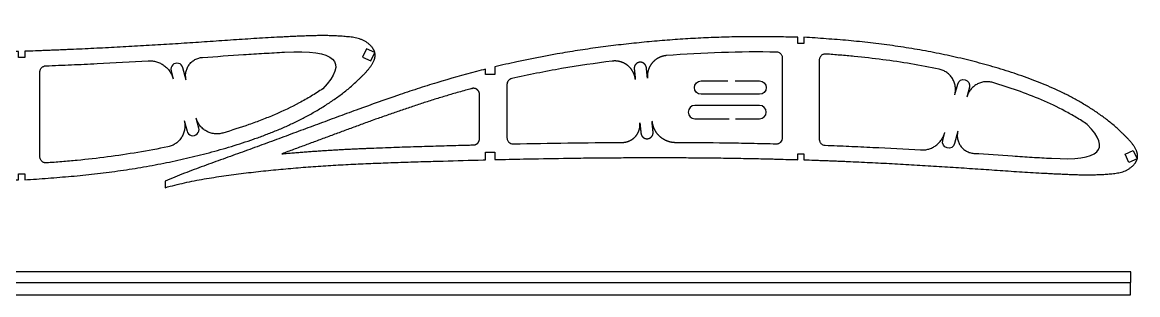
# Model space of a CAD drawing. Header units: millimetres. Extents: x 1866 to 2856, y 1409 to 1498.
# Drawn here: x 2490.7 to 2856.1, y 1408.7 to 1498 of the extents above; entities that cross this region are included whole.
import ezdxf

# ---------------------------------------------------------------- set-up
doc = ezdxf.new("R2010")
doc.units = ezdxf.units.MM
doc.layers.add('1.5mm轻木', color=30, linetype='Continuous')

msp = doc.modelspace()

# ---------------------------------------------------------------- linework, layer by layer
at = {"layer": '1.5mm轻木', "linetype": 'Continuous', "lineweight": 25}
for p, q in [((2576.58, 1488.18), (2576.58, 1488.18)), ((2540.1, 1479.43), (2540.1, 1479.43)), ((2547.62, 1466.6), (2547.62, 1466.6)), ((2827.87, 1453.41), (2827.87, 1453.41))]:
    msp.add_line(p, q, dxfattribs=at)
at = {"layer": '1.5mm轻木'}
for p, q in [((2853.83, 1416.2), (2328.73, 1416.2)), ((2853.83, 1412.7), (2853.83, 1416.2)), ((2328.73, 1412.7), (2853.83, 1412.7)), ((2853.73, 1408.7), (2853.73, 1412.7)), ((2328.73, 1408.7), (2853.73, 1408.7))]:
    msp.add_line(p, q, dxfattribs=at)
at = {"layer": '1.5mm轻木', "linetype": 'Continuous', "lineweight": 25}
for points in [[(2602.14, 1486.6), (2604.86, 1485.33), (2606.12, 1488.05), (2603.4, 1489.32)], [(2851.96, 1454.72), (2854.68, 1455.99), (2855.95, 1453.27), (2853.23, 1452)]]:
    msp.add_lwpolyline(points, close=True, dxfattribs=at)
at = {"layer": '1.5mm轻木'}
for points in [[(2544.35, 1478.99), (2543.26, 1483.1, 1), (2539.4, 1482.08), (2540.09, 1479.45)], [(2724.18, 1478.77), (2732.22, 1478.77, -1), (2732.22, 1474.37), (2713.07, 1474.37, -1), (2713.07, 1478.77), (2721.85, 1478.77)], [(2796.21, 1474.27), (2797.13, 1477.75, -1), (2801, 1476.73), (2800.14, 1473.47)], [(2724.32, 1466.35), (2732.22, 1466.35, 1), (2732.22, 1470.75), (2711.03, 1470.75, 1), (2711.03, 1466.35), (2722.28, 1466.35)], [(2543.7, 1465.79), (2544.62, 1462.31, 1), (2548.49, 1463.33), (2547.63, 1466.6)], [(2797.19, 1462.3), (2796.11, 1458.21, -1), (2792.24, 1459.23), (2792.94, 1461.87)]]:
    msp.add_lwpolyline(points, format="xyb", dxfattribs=at)
at = {"layer": '1.5mm轻木', "linetype": 'Continuous', "lineweight": 25}
for points, knots in [([(2386.8, 1455.99), (2386.8, 1456.82), (2386.8, 1457.66), (2386.8, 1458.49), (2385.8, 1458.49), (2384.8, 1458.49), (2383.8, 1458.49), (2383.8, 1457.89), (2383.8, 1457.3), (2383.8, 1456.71), (2382.07, 1457.13), (2375.74, 1458.72), (2367.17, 1461.14), (2358.12, 1463.98), (2349.12, 1466.97), (2340.18, 1470.15), (2331.28, 1473.41), (2324.61, 1475.88), (2317.93, 1478.34), (2311.26, 1480.8), (2304.58, 1483.25), (2299.01, 1485.28), (2294.55, 1486.89), (2291.2, 1488.09), (2287.86, 1489.29), (2284.51, 1490.5), (2281.18, 1491.74), (2277.85, 1493.01), (2274.55, 1494.32), (2272.35, 1495.21), (2271.26, 1495.68), (2271.26, 1496.4), (2271.26, 1497.12), (2271.26, 1497.84), (2272.35, 1497.5), (2274.57, 1496.94), (2277.91, 1496.14), (2281.27, 1495.45), (2284.64, 1494.83), (2288.03, 1494.27), (2291.43, 1493.77), (2294.84, 1493.31), (2298.25, 1492.88), (2301.67, 1492.48), (2306.23, 1491.98), (2311.94, 1491.42), (2318.81, 1490.85), (2325.69, 1490.36), (2332.57, 1489.96), (2339.47, 1489.63), (2346.36, 1489.36), (2353.27, 1489.13), (2360.17, 1488.93), (2369.38, 1488.68), (2377.26, 1488.47), (2382.83, 1488.33), (2383.8, 1488.31), (2383.8, 1487.48), (2383.8, 1486.64), (2383.8, 1485.81), (2384.8, 1485.81), (2385.8, 1485.81), (2386.8, 1485.81), (2386.8, 1486.62), (2386.8, 1487.43), (2386.8, 1488.24), (2389.44, 1488.18), (2396.68, 1488.03), (2406.22, 1487.86), (2415.43, 1487.75), (2422.33, 1487.69), (2429.24, 1487.65), (2436.13, 1487.63), (2443.03, 1487.64), (2449.92, 1487.67), (2456.81, 1487.73), (2463.69, 1487.82), (2469.42, 1487.91), (2474, 1488.01), (2477.43, 1488.09), (2480.29, 1488.15), (2482.58, 1488.22), (2484.86, 1488.29), (2487.15, 1488.37), (2488.86, 1488.42), (2489.43, 1488.44), (2489.43, 1487.79), (2489.43, 1487.14), (2489.43, 1486.49), (2490.1, 1486.49), (2490.76, 1486.49), (2491.43, 1486.49), (2491.43, 1487.16), (2491.43, 1487.82), (2491.43, 1488.49), (2492.61, 1488.52), (2494.43, 1488.58), (2496.89, 1488.67), (2498.81, 1488.74), (2500.72, 1488.81), (2502.64, 1488.89), (2504.55, 1488.97), (2507.1, 1489.08), (2510.28, 1489.22), (2514.11, 1489.4), (2517.93, 1489.59), (2523.02, 1489.86), (2528.1, 1490.14), (2533.19, 1490.44), (2537, 1490.67), (2540.81, 1490.91), (2544.62, 1491.15), (2548.42, 1491.41), (2552.23, 1491.66), (2556.03, 1491.92), (2559.84, 1492.18), (2563.64, 1492.44), (2567.45, 1492.68), (2571.25, 1492.91), (2574.42, 1493.08), (2576.96, 1493.2), (2578.86, 1493.3), (2580.76, 1493.38), (2582.66, 1493.46), (2584.57, 1493.53), (2586.47, 1493.59), (2588.37, 1493.61), (2590.28, 1493.61), (2592.18, 1493.57), (2594.08, 1493.49), (2595.98, 1493.36), (2597.88, 1493.18), (2599.77, 1492.94), (2601.31, 1492.53), (2602.47, 1492.02), (2603.16, 1491.63), (2603.69, 1491.27), (2604.19, 1490.88), (2604.66, 1490.46), (2605.04, 1490.05), (2605.25, 1489.81), (2605.39, 1489.62), (2605.53, 1489.43), (2605.65, 1489.22), (2605.76, 1489.01), (2605.88, 1488.8), (2605.99, 1488.59), (2606.07, 1488.37), (2606.14, 1488.14), (2606.19, 1487.91), (2606.22, 1487.67), (2606.25, 1487.36), (2606.26, 1486.96), (2606.21, 1486.57), (2606.14, 1486.26), (2606.08, 1486.03), (2606.01, 1485.8), (2605.91, 1485.5), (2605.75, 1485.13), (2605.54, 1484.71), (2605.23, 1484.16), (2604.79, 1483.5), (2604.21, 1482.74), (2603.59, 1482.02), (2602.95, 1481.31), (2602.28, 1480.63), (2601.61, 1479.96), (2600.71, 1479.07), (2599.55, 1477.98), (2598.12, 1476.72), (2596.65, 1475.51), (2595.15, 1474.35), (2593.1, 1472.85), (2590.47, 1471.07), (2587.23, 1469.07), (2583.91, 1467.2), (2580.52, 1465.46), (2577.07, 1463.85), (2573.56, 1462.36), (2570.01, 1460.97), (2566.43, 1459.67), (2562.82, 1458.45), (2559.18, 1457.31), (2555.52, 1456.24), (2551.85, 1455.23), (2548.15, 1454.28), (2544.44, 1453.39), (2540.72, 1452.56), (2535.73, 1451.53), (2529.47, 1450.38), (2523.18, 1449.41), (2518.12, 1448.74), (2514.33, 1448.28), (2510.52, 1447.87), (2506.71, 1447.51), (2502.9, 1447.2), (2499.08, 1446.91), (2495.25, 1446.62), (2492.71, 1446.43), (2491.43, 1446.35), (2491.43, 1447.01), (2491.43, 1447.68), (2491.43, 1448.34), (2490.76, 1448.34), (2490.1, 1448.34), (2489.43, 1448.34), (2489.43, 1447.67), (2489.43, 1447.01), (2489.43, 1446.34), (2488.91, 1446.33), (2487.21, 1446.31), (2484.32, 1446.25), (2480.76, 1446.18), (2477.21, 1446.14), (2473.65, 1446.14), (2468.91, 1446.17), (2464.17, 1446.28), (2459.43, 1446.44), (2454.69, 1446.65), (2448.77, 1446.99), (2441.68, 1447.51), (2434.59, 1448.16), (2427.52, 1448.92), (2420.46, 1449.81), (2413.42, 1450.82), (2404.06, 1452.35), (2395.18, 1454.08), (2388.68, 1455.55), (2386.8, 1455.99)], [0, 0, 0, 0, 1, 1, 1, 2, 2, 2, 3, 3, 3, 3.023534, 3.086034, 3.117284, 3.148534, 3.211034, 3.242284, 3.273534, 3.304784, 3.336034, 3.367284, 3.398534, 3.414159, 3.429784, 3.445409, 3.461034, 3.476659, 3.492284, 3.507909, 3.523534, 3.523534, 3.523534, 4.523534, 4.523534, 4.523534, 4.530909, 4.538283, 4.545657, 4.553031, 4.560406, 4.56778, 4.575154, 4.582528, 4.589903, 4.597277, 4.612025, 4.626774, 4.641523, 4.656271, 4.67102, 4.685768, 4.700517, 4.715265, 4.730014, 4.759511, 4.765715, 4.765715, 4.765715, 5.765715, 5.765715, 5.765715, 6.765715, 6.765715, 6.765715, 7.765715, 7.765715, 7.765715, 7.782603, 7.8121, 7.826849, 7.841597, 7.856346, 7.871094, 7.885843, 7.900591, 7.91534, 7.930088, 7.944837, 7.952211, 7.959585, 7.96696, 7.970647, 7.974334, 7.981708, 7.98539, 7.98539, 7.98539, 8.98539, 8.98539, 8.98539, 9.98539, 9.98539, 9.98539, 10.98539, 10.98539, 10.98539, 10.993029, 10.997154, 11.00128, 11.005405, 11.00953, 11.013656, 11.017781, 11.026032, 11.034283, 11.042533, 11.050784, 11.067286, 11.075536, 11.083787, 11.092038, 11.100289, 11.108539, 11.11679, 11.125041, 11.133292, 11.141542, 11.149793, 11.158044, 11.166295, 11.17042, 11.174545, 11.178671, 11.182796, 11.186921, 11.191047, 11.195172, 11.199297, 11.203423, 11.207548, 11.211674, 11.215799, 11.219924, 11.22405, 11.226112, 11.228175, 11.229206, 11.230238, 11.2323, 11.233332, 11.233847, 11.234363, 11.234879, 11.235394, 11.23591, 11.236426, 11.236942, 11.237457, 11.237973, 11.238489, 11.239004, 11.23952, 11.240551, 11.241583, 11.242098, 11.242614, 11.24313, 11.243645, 11.244677, 11.245708, 11.246739, 11.248802, 11.250865, 11.252927, 11.25499, 11.257053, 11.259115, 11.261178, 11.265303, 11.269429, 11.273554, 11.27768, 11.281805, 11.290056, 11.298306, 11.306557, 11.314808, 11.323059, 11.331309, 11.33956, 11.347811, 11.356062, 11.364312, 11.372563, 11.380814, 11.389065, 11.397315, 11.405566, 11.413817, 11.430318, 11.44682, 11.455071, 11.463321, 11.471572, 11.479823, 11.488074, 11.496324, 11.504575, 11.512826, 11.512826, 11.512826, 12.512826, 12.512826, 12.512826, 13.512826, 13.512826, 13.512826, 14.512826, 14.512826, 14.512826, 14.519664, 14.535289, 14.550914, 14.566539, 14.582164, 14.597789, 14.629039, 14.644664, 14.660289, 14.691539, 14.722789, 14.754039, 14.785289, 14.816539, 14.847789, 14.879039, 14.941539, 14.966954, 14.966954, 14.966954, 14.966954]), ([(2744.77, 1493.08), (2744.77, 1492.42), (2744.77, 1491.75), (2744.77, 1491.08), (2745.44, 1491.08), (2746.1, 1491.08), (2746.77, 1491.08), (2746.77, 1491.75), (2746.77, 1492.41), (2746.77, 1493.07), (2747.98, 1493), (2750.41, 1492.84), (2754.04, 1492.57), (2757.68, 1492.3), (2761.31, 1492), (2764.94, 1491.65), (2768.56, 1491.26), (2772.17, 1490.83), (2776.98, 1490.18), (2782.98, 1489.26), (2788.94, 1488.16), (2793.69, 1487.18), (2797.23, 1486.39), (2800.77, 1485.54), (2804.28, 1484.64), (2807.79, 1483.68), (2811.27, 1482.66), (2814.74, 1481.57), (2818.18, 1480.4), (2821.59, 1479.16), (2824.97, 1477.84), (2828.31, 1476.42), (2831.59, 1474.89), (2834.82, 1473.23), (2837.98, 1471.45), (2841.07, 1469.54), (2843.57, 1467.84), (2845.52, 1466.41), (2846.96, 1465.3), (2848.36, 1464.15), (2849.72, 1462.95), (2850.82, 1461.91), (2851.68, 1461.06), (2852.32, 1460.42), (2852.95, 1459.77), (2853.56, 1459.1), (2854.15, 1458.41), (2854.7, 1457.69), (2855.11, 1457.05), (2855.41, 1456.53), (2855.61, 1456.12), (2855.75, 1455.77), (2855.85, 1455.49), (2855.92, 1455.27), (2855.97, 1455.05), (2856.03, 1454.75), (2856.07, 1454.38), (2856.07, 1454), (2856.04, 1453.7), (2856.01, 1453.47), (2855.97, 1453.25), (2855.91, 1453.03), (2855.83, 1452.82), (2855.73, 1452.62), (2855.63, 1452.42), (2855.52, 1452.22), (2855.41, 1452.02), (2855.28, 1451.83), (2855.15, 1451.65), (2854.95, 1451.42), (2854.6, 1451.03), (2854.15, 1450.62), (2853.67, 1450.25), (2853.17, 1449.91), (2852.52, 1449.53), (2851.41, 1449.03), (2849.95, 1448.64), (2848.15, 1448.4), (2846.34, 1448.24), (2844.53, 1448.11), (2842.72, 1448.04), (2840.91, 1448), (2839.09, 1447.99), (2837.28, 1448.02), (2835.47, 1448.07), (2833.65, 1448.14), (2831.84, 1448.22), (2830.03, 1448.3), (2828.22, 1448.39), (2825.8, 1448.51), (2822.78, 1448.67), (2819.16, 1448.89), (2815.53, 1449.12), (2811.91, 1449.37), (2808.29, 1449.62), (2804.67, 1449.87), (2801.04, 1450.11), (2797.42, 1450.36), (2793.79, 1450.59), (2790.16, 1450.82), (2786.53, 1451.04), (2781.69, 1451.33), (2776.85, 1451.6), (2772, 1451.85), (2768.37, 1452.03), (2764.73, 1452.21), (2761.7, 1452.35), (2759.27, 1452.45), (2757.45, 1452.53), (2755.63, 1452.6), (2753.81, 1452.67), (2751.98, 1452.74), (2749.64, 1452.82), (2747.9, 1452.87), (2746.77, 1452.9), (2746.77, 1453.56), (2746.77, 1454.23), (2746.77, 1454.9), (2746.1, 1454.9), (2745.44, 1454.9), (2744.77, 1454.9), (2744.77, 1454.25), (2744.77, 1453.6), (2744.77, 1452.95), (2744.26, 1452.96), (2742.67, 1453), (2740.54, 1453.07), (2738.36, 1453.14), (2736.19, 1453.2), (2733.46, 1453.26), (2730.2, 1453.33), (2725.84, 1453.41), (2720.39, 1453.5), (2713.85, 1453.58), (2707.3, 1453.62), (2700.75, 1453.65), (2694.2, 1453.64), (2687.64, 1453.62), (2681.08, 1453.57), (2674.52, 1453.51), (2665.77, 1453.39), (2656.08, 1453.21), (2648.58, 1453.04), (2645.46, 1452.97), (2645.46, 1453.77), (2645.46, 1454.58), (2645.46, 1455.39), (2644.46, 1455.39), (2643.46, 1455.39), (2642.46, 1455.39), (2642.46, 1454.56), (2642.46, 1453.72), (2642.46, 1452.89), (2642.2, 1452.89), (2637.58, 1452.77), (2630.76, 1452.58), (2622.01, 1452.33), (2615.45, 1452.13), (2608.89, 1451.9), (2602.34, 1451.64), (2595.79, 1451.32), (2589.24, 1450.93), (2582.7, 1450.46), (2576.17, 1449.91), (2570.75, 1449.37), (2566.41, 1448.89), (2563.16, 1448.51), (2559.92, 1448.09), (2556.68, 1447.65), (2553.44, 1447.17), (2550.22, 1446.64), (2547.01, 1446.05), (2543.81, 1445.39), (2540.64, 1444.63), (2538.53, 1444.09), (2537.49, 1443.78), (2537.49, 1444.5), (2537.49, 1445.22), (2537.49, 1445.94), (2538.52, 1446.39), (2540.61, 1447.23), (2543.75, 1448.49), (2546.91, 1449.69), (2550.08, 1450.87), (2553.26, 1452.03), (2556.44, 1453.17), (2559.62, 1454.32), (2563.86, 1455.85), (2569.16, 1457.79), (2575.5, 1460.12), (2581.85, 1462.47), (2588.19, 1464.82), (2594.53, 1467.17), (2602.99, 1470.28), (2611.48, 1473.32), (2620.04, 1476.17), (2628.64, 1478.88), (2636.12, 1481), (2641.47, 1482.37), (2642.46, 1482.62), (2642.46, 1482.03), (2642.46, 1481.44), (2642.46, 1480.86), (2643.46, 1480.86), (2644.46, 1480.86), (2645.46, 1480.86), (2645.46, 1481.69), (2645.46, 1482.52), (2645.46, 1483.36), (2647.85, 1483.94), (2654.65, 1485.5), (2663.71, 1487.27), (2672.61, 1488.74), (2679.3, 1489.71), (2686.01, 1490.56), (2692.73, 1491.29), (2699.47, 1491.92), (2706.21, 1492.43), (2711.84, 1492.75), (2716.34, 1492.95), (2720.85, 1493.12), (2725.35, 1493.22), (2729.86, 1493.26), (2733.24, 1493.26), (2736.63, 1493.23), (2740.01, 1493.16), (2742.72, 1493.11), (2744.31, 1493.09), (2744.77, 1493.08)], [0, 0, 0, 0, 1, 1, 1, 2, 2, 2, 3, 3, 3, 3.008251, 3.016501, 3.024752, 3.033003, 3.041254, 3.049504, 3.057755, 3.066006, 3.082507, 3.099009, 3.10726, 3.11551, 3.123761, 3.132012, 3.140263, 3.148513, 3.156764, 3.165015, 3.173266, 3.181516, 3.189767, 3.198018, 3.206269, 3.214519, 3.22277, 3.231021, 3.235146, 3.239272, 3.243397, 3.247522, 3.251648, 3.25371, 3.255773, 3.257836, 3.259898, 3.261961, 3.264024, 3.266086, 3.267118, 3.268149, 3.26918, 3.269696, 3.270212, 3.270728, 3.271243, 3.272275, 3.273306, 3.273822, 3.274337, 3.274853, 3.275369, 3.275884, 3.2764, 3.276916, 3.277431, 3.277947, 3.278463, 3.278978, 3.279494, 3.280525, 3.282588, 3.283619, 3.284651, 3.286713, 3.288776, 3.292901, 3.297027, 3.301152, 3.305277, 3.309403, 3.313528, 3.317654, 3.321779, 3.325904, 3.33003, 3.334155, 3.33828, 3.342406, 3.346531, 3.354782, 3.363033, 3.371283, 3.379534, 3.387785, 3.396036, 3.404286, 3.412537, 3.420788, 3.429039, 3.437289, 3.44554, 3.462042, 3.470292, 3.478543, 3.486794, 3.495045, 3.49917, 3.503295, 3.507421, 3.511546, 3.515671, 3.519797, 3.527473, 3.527473, 3.527473, 4.527473, 4.527473, 4.527473, 5.527473, 5.527473, 5.527473, 6.527473, 6.527473, 6.527473, 6.530898, 6.538273, 6.54196, 6.545647, 6.553021, 6.560395, 6.56777, 6.582518, 6.597267, 6.612015, 6.626764, 6.641512, 6.656261, 6.671009, 6.685758, 6.700506, 6.730003, 6.75107, 6.75107, 6.75107, 7.75107, 7.75107, 7.75107, 8.75107, 8.75107, 8.75107, 9.75107, 9.75107, 9.75107, 9.75276, 9.782257, 9.797006, 9.811754, 9.826503, 9.841251, 9.856, 9.870748, 9.885497, 9.900245, 9.914994, 9.922368, 9.929742, 9.937117, 9.944491, 9.951865, 9.959239, 9.966614, 9.973988, 9.981362, 9.988736, 9.988736, 9.988736, 10.988736, 10.988736, 10.988736, 11.004361, 11.019986, 11.035611, 11.051236, 11.066861, 11.082486, 11.098111, 11.113736, 11.144986, 11.176236, 11.207486, 11.238736, 11.269986, 11.301236, 11.363736, 11.394986, 11.426236, 11.488736, 11.502785, 11.502785, 11.502785, 12.502785, 12.502785, 12.502785, 13.502785, 13.502785, 13.502785, 14.502785, 14.502785, 14.502785, 14.536959, 14.599459, 14.630709, 14.661959, 14.693209, 14.724459, 14.755709, 14.786959, 14.818209, 14.833834, 14.849459, 14.880709, 14.896334, 14.911959, 14.927584, 14.943209, 14.958834, 14.965218, 14.965218, 14.965218, 14.965218]), ([(2549.74, 1486.48), (2554.21, 1486.78), (2558.69, 1487.09), (2565.39, 1487.54), (2567.63, 1487.68), (2572.1, 1487.95), (2574.34, 1488.07), (2576.58, 1488.18)], [0, 0, 0, 0, 0.5, 0.5, 0.75, 0.75, 1, 1, 1, 1]), ([(2576.58, 1488.18), (2593.38, 1489.12), (2597.57, 1485.13), (2589.13, 1476.2), (2589.13, 1476.2), (2589.13, 1476.21), (2589.13, 1476.21), (2587.87, 1475.35), (2586.59, 1474.54), (2584.01, 1472.99), (2582.71, 1472.25), (2578.75, 1470.13), (2576.04, 1468.85), (2571.92, 1467.1), (2570.53, 1466.54), (2567.74, 1465.47), (2566.34, 1464.95), (2562.1, 1463.46), (2559.24, 1462.55), (2556.35, 1461.69)], [0, 0, 0, 0, 1, 1, 1, 2, 2, 2, 2.125, 2.125, 2.25, 2.25, 2.5, 2.5, 2.625, 2.625, 2.75, 2.75, 3, 3, 3, 3]), ([(2704.64, 1458.63), (2710.16, 1458.61), (2715.67, 1458.56), (2723.94, 1458.45), (2726.69, 1458.4), (2730.82, 1458.32), (2732.2, 1458.29), (2734.96, 1458.23), (2736.34, 1458.2), (2737.71, 1458.16), (2737.85, 1458.15), (2737.98, 1458.16), (2738.24, 1458.21), (2738.37, 1458.25), (2738.62, 1458.34), (2738.74, 1458.4), (2738.96, 1458.55), (2739.07, 1458.63), (2739.35, 1458.91), (2739.51, 1459.13), (2739.66, 1459.5), (2739.7, 1459.63), (2739.75, 1459.89), (2739.77, 1460.02), (2739.77, 1460.16), (2739.77, 1468.84), (2739.77, 1477.52), (2739.77, 1486.2), (2739.77, 1486.33), (2739.76, 1486.46), (2739.71, 1486.71), (2739.67, 1486.84), (2739.57, 1487.08), (2739.51, 1487.19), (2739.37, 1487.41), (2739.29, 1487.51), (2739.11, 1487.69), (2739.01, 1487.78), (2738.79, 1487.92), (2738.68, 1487.99), (2738.32, 1488.14), (2738.06, 1488.2), (2737.8, 1488.2), (2725.75, 1488.41), (2713.73, 1488.02), (2701.71, 1487.07)], [0, 0, 0, 0, 0.5, 0.5, 0.75, 0.75, 0.875, 0.875, 1, 1, 1, 1.125, 1.125, 1.25, 1.25, 1.375, 1.375, 1.5, 1.5, 1.75, 1.75, 1.875, 1.875, 2, 2, 2, 3, 3, 3, 3.125, 3.125, 3.25, 3.25, 3.375, 3.375, 3.5, 3.5, 3.625, 3.625, 3.75, 3.75, 4, 4, 4, 5, 5, 5, 5]), ([(2791.03, 1482.62), (2784.91, 1483.89), (2778.75, 1484.92), (2769.47, 1486.13), (2766.37, 1486.48), (2761.71, 1486.94), (2760.15, 1487.08), (2757.04, 1487.33), (2755.48, 1487.45), (2753.92, 1487.57), (2753.78, 1487.58), (2753.64, 1487.57), (2753.37, 1487.54), (2753.24, 1487.51), (2752.98, 1487.42), (2752.86, 1487.36), (2752.62, 1487.22), (2752.51, 1487.13), (2752.21, 1486.85), (2752.05, 1486.62), (2751.88, 1486.25), (2751.84, 1486.12), (2751.78, 1485.85), (2751.77, 1485.71), (2751.77, 1485.57), (2751.77, 1476.94), (2751.77, 1468.31), (2751.77, 1459.68), (2751.77, 1459.55), (2751.78, 1459.42), (2751.83, 1459.17), (2751.87, 1459.05), (2751.96, 1458.81), (2752.02, 1458.7), (2752.16, 1458.49), (2752.24, 1458.38), (2752.42, 1458.2), (2752.51, 1458.12), (2752.72, 1457.97), (2752.84, 1457.91), (2753.18, 1457.75), (2753.44, 1457.69), (2753.7, 1457.68), (2755, 1457.63), (2756.31, 1457.58), (2758.92, 1457.47), (2760.22, 1457.42), (2764.13, 1457.24), (2766.74, 1457.12), (2774.57, 1456.73), (2779.79, 1456.45), (2785, 1456.14)], [0, 0, 0, 0, 0.5, 0.5, 0.75, 0.75, 0.875, 0.875, 1, 1, 1, 1.125, 1.125, 1.25, 1.25, 1.375, 1.375, 1.5, 1.5, 1.75, 1.75, 1.875, 1.875, 2, 2, 2, 3, 3, 3, 3.125, 3.125, 3.25, 3.25, 3.375, 3.375, 3.5, 3.5, 3.625, 3.625, 3.75, 3.75, 4, 4, 4, 4.125, 4.125, 4.25, 4.25, 4.5, 4.5, 5, 5, 5, 5]), ([(2538.38, 1457.19), (2531.81, 1455.81), (2525.21, 1454.72), (2515.25, 1453.41), (2511.93, 1453.04), (2506.93, 1452.55), (2505.26, 1452.41), (2501.92, 1452.14), (2500.25, 1452.01), (2498.58, 1451.89), (2498.44, 1451.88), (2498.31, 1451.88), (2498.04, 1451.91), (2497.9, 1451.95), (2497.64, 1452.04), (2497.52, 1452.1), (2497.28, 1452.24), (2497.17, 1452.32), (2496.87, 1452.6), (2496.71, 1452.83), (2496.54, 1453.2), (2496.5, 1453.34), (2496.44, 1453.61), (2496.43, 1453.74), (2496.43, 1453.88), (2496.43, 1463.16), (2496.43, 1472.44), (2496.43, 1481.72), (2496.43, 1481.85), (2496.44, 1481.98), (2496.49, 1482.22), (2496.53, 1482.35), (2496.62, 1482.59), (2496.68, 1482.7), (2496.82, 1482.91), (2496.9, 1483.01), (2497.08, 1483.2), (2497.17, 1483.28), (2497.38, 1483.43), (2497.5, 1483.49), (2497.84, 1483.65), (2498.1, 1483.71), (2498.36, 1483.72), (2501.15, 1483.82), (2503.95, 1483.94), (2509.55, 1484.18), (2512.35, 1484.31), (2520.74, 1484.72), (2526.33, 1485.03), (2531.92, 1485.35)], [0, 0, 0, 0, 0.5, 0.5, 0.75, 0.75, 0.875, 0.875, 1, 1, 1, 1.125, 1.125, 1.25, 1.25, 1.375, 1.375, 1.5, 1.5, 1.75, 1.75, 1.875, 1.875, 2, 2, 2, 3, 3, 3, 3.125, 3.125, 3.25, 3.25, 3.375, 3.375, 3.5, 3.5, 3.625, 3.625, 3.75, 3.75, 4, 4, 4, 4.25, 4.25, 4.5, 4.5, 5, 5, 5, 5]), ([(2531.92, 1485.35), (2532.38, 1485.38), (2532.83, 1485.37), (2533.51, 1485.29), (2533.74, 1485.26), (2534.18, 1485.17), (2534.41, 1485.11), (2535.06, 1484.92), (2535.49, 1484.76), (2536.1, 1484.46), (2536.3, 1484.35), (2536.69, 1484.11), (2536.88, 1483.99), (2537.44, 1483.58), (2537.78, 1483.29), (2538.25, 1482.8), (2538.41, 1482.63), (2538.7, 1482.28), (2538.83, 1482.09), (2539.22, 1481.53), (2539.45, 1481.13), (2539.82, 1480.31), (2539.98, 1479.88), (2540.1, 1479.43)], [0, 0, 0, 0, 0.125, 0.125, 0.1875, 0.1875, 0.25, 0.25, 0.375, 0.375, 0.4375, 0.4375, 0.5, 0.5, 0.625, 0.625, 0.6875, 0.6875, 0.75, 0.75, 0.875, 0.875, 1, 1, 1, 1]), ([(2544.35, 1478.98), (2544.24, 1479.41), (2544.18, 1479.84), (2544.15, 1480.5), (2544.16, 1480.72), (2544.19, 1481.16), (2544.22, 1481.38), (2544.33, 1482.03), (2544.46, 1482.45), (2544.81, 1483.26), (2545.02, 1483.64), (2545.53, 1484.36), (2545.83, 1484.69), (2546.49, 1485.27), (2546.85, 1485.52), (2547.62, 1485.96), (2548.02, 1486.12), (2548.86, 1486.37), (2549.3, 1486.45), (2549.74, 1486.48)], [0, 0, 0, 0, 0.125, 0.125, 0.1875, 0.1875, 0.25, 0.25, 0.375, 0.375, 0.5, 0.5, 0.625, 0.625, 0.75, 0.75, 0.875, 0.875, 1, 1, 1, 1]), ([(2683.93, 1485.25), (2678.38, 1484.55), (2672.85, 1483.74), (2661.88, 1481.84), (2656.43, 1480.75), (2651.01, 1479.52), (2650.79, 1479.47), (2650.59, 1479.39), (2650.2, 1479.15), (2650.03, 1479), (2649.75, 1478.65), (2649.64, 1478.45), (2649.49, 1478.02), (2649.46, 1477.8), (2649.46, 1477.57), (2649.46, 1471.75), (2649.46, 1465.93), (2649.46, 1460.11), (2649.46, 1459.97), (2649.47, 1459.84), (2649.52, 1459.58), (2649.56, 1459.45), (2649.66, 1459.21), (2649.73, 1459.09), (2649.88, 1458.87), (2649.96, 1458.77), (2650.25, 1458.49), (2650.47, 1458.35), (2650.96, 1458.15), (2651.23, 1458.1), (2651.5, 1458.11), (2663.41, 1458.37), (2675.33, 1458.55), (2687.25, 1458.62)], [0, 0, 0, 0, 0.5, 0.5, 1, 1, 1, 1.25, 1.25, 1.5, 1.5, 1.75, 1.75, 2, 2, 2, 3, 3, 3, 3.125, 3.125, 3.25, 3.25, 3.375, 3.375, 3.5, 3.5, 3.75, 3.75, 4, 4, 4, 5, 5, 5, 5]), ([(2796.21, 1474.26), (2796.33, 1474.7), (2796.4, 1475.16), (2796.45, 1476.07), (2796.43, 1476.54), (2796.29, 1477.44), (2796.18, 1477.88), (2795.94, 1478.53), (2795.85, 1478.74), (2795.65, 1479.16), (2795.43, 1479.56), (2795.17, 1479.93), (2794.89, 1480.3), (2794.74, 1480.47), (2794.27, 1480.98), (2793.92, 1481.27), (2793.17, 1481.8), (2792.76, 1482.03), (2791.92, 1482.39), (2791.49, 1482.53), (2791.03, 1482.62)], [0, 0, 0, 0, 0.125, 0.125, 0.25, 0.25, 0.375, 0.375, 0.4375, 0.4375, 0.5, 0.5625, 0.5625, 0.625, 0.625, 0.75, 0.75, 0.875, 0.875, 1, 1, 1, 1]), ([(2808.62, 1478.22), (2808.18, 1478.35), (2807.74, 1478.43), (2806.84, 1478.51), (2806.38, 1478.51), (2805.48, 1478.41), (2805.04, 1478.31), (2804.4, 1478.1), (2804.18, 1478.02), (2803.77, 1477.84), (2803.57, 1477.74), (2802.98, 1477.41), (2802.61, 1477.15), (2801.92, 1476.56), (2801.61, 1476.23), (2801.19, 1475.7), (2801.06, 1475.51), (2800.82, 1475.13), (2800.71, 1474.93), (2800.41, 1474.32), (2800.25, 1473.89), (2800.14, 1473.45)], [0, 0, 0, 0, 0.125, 0.125, 0.25, 0.25, 0.375, 0.375, 0.4375, 0.4375, 0.5, 0.5, 0.625, 0.625, 0.75, 0.75, 0.8125, 0.8125, 0.875, 0.875, 1, 1, 1, 1]), ([(2827.87, 1453.41), (2843.73, 1452.48), (2847.63, 1456.18), (2839.57, 1464.51), (2839.57, 1464.51), (2839.57, 1464.51), (2839.57, 1464.51), (2838.38, 1465.31), (2837.18, 1466.07), (2834.74, 1467.54), (2833.51, 1468.24), (2829.77, 1470.24), (2827.21, 1471.44), (2822.02, 1473.65), (2819.38, 1474.66), (2814.05, 1476.54), (2811.35, 1477.41), (2808.62, 1478.22)], [0, 0, 0, 0, 1, 1, 1, 2, 2, 2, 2.125, 2.125, 2.25, 2.25, 2.5, 2.5, 2.75, 2.75, 3, 3, 3, 3]), ([(2543.7, 1465.8), (2543.82, 1465.34), (2543.89, 1464.87), (2543.95, 1463.93), (2543.92, 1463.45), (2543.78, 1462.52), (2543.67, 1462.07), (2543.42, 1461.4), (2543.33, 1461.18), (2543.12, 1460.76), (2542.9, 1460.35), (2542.63, 1459.96), (2542.34, 1459.58), (2542.19, 1459.4), (2541.7, 1458.89), (2541.35, 1458.58), (2540.58, 1458.04), (2540.16, 1457.8), (2539.29, 1457.43), (2538.84, 1457.29), (2538.38, 1457.19)], [0, 0, 0, 0, 0.125, 0.125, 0.25, 0.25, 0.375, 0.375, 0.4375, 0.4375, 0.5, 0.5625, 0.5625, 0.625, 0.625, 0.75, 0.75, 0.875, 0.875, 1, 1, 1, 1]), ([(2556.35, 1461.69), (2555.9, 1461.56), (2555.45, 1461.47), (2554.52, 1461.39), (2554.05, 1461.4), (2553.13, 1461.5), (2552.67, 1461.6), (2552.01, 1461.82), (2551.79, 1461.9), (2551.36, 1462.09), (2550.95, 1462.29), (2550.55, 1462.54), (2550.17, 1462.81), (2549.99, 1462.95), (2549.46, 1463.41), (2549.14, 1463.75), (2548.57, 1464.48), (2548.32, 1464.88), (2547.91, 1465.71), (2547.74, 1466.15), (2547.62, 1466.6)], [0, 0, 0, 0, 0.125, 0.125, 0.25, 0.25, 0.375, 0.375, 0.4375, 0.4375, 0.5, 0.5625, 0.5625, 0.625, 0.625, 0.75, 0.75, 0.875, 0.875, 1, 1, 1, 1]), ([(2785, 1456.14), (2785.45, 1456.12), (2785.89, 1456.13), (2786.55, 1456.2), (2786.76, 1456.24), (2787.2, 1456.32), (2787.42, 1456.38), (2788.06, 1456.56), (2788.47, 1456.72), (2789.06, 1457.01), (2789.26, 1457.12), (2789.63, 1457.35), (2789.82, 1457.47), (2790.36, 1457.86), (2790.69, 1458.15), (2791.16, 1458.62), (2791.3, 1458.79), (2791.58, 1459.13), (2791.72, 1459.31), (2792.1, 1459.86), (2792.31, 1460.24), (2792.68, 1461.04), (2792.83, 1461.46), (2792.95, 1461.89)], [0, 0, 0, 0, 0.125, 0.125, 0.1875, 0.1875, 0.25, 0.25, 0.375, 0.375, 0.4375, 0.4375, 0.5, 0.5, 0.625, 0.625, 0.6875, 0.6875, 0.75, 0.75, 0.875, 0.875, 1, 1, 1, 1]), ([(2797.19, 1462.32), (2797.08, 1461.9), (2797.02, 1461.48), (2796.99, 1460.63), (2797.02, 1460.19), (2797.18, 1459.36), (2797.3, 1458.95), (2797.64, 1458.16), (2797.84, 1457.79), (2798.34, 1457.1), (2798.63, 1456.78), (2799.27, 1456.21), (2799.61, 1455.96), (2800.36, 1455.54), (2800.76, 1455.38), (2801.57, 1455.14), (2802, 1455.06), (2802.43, 1455.03)], [0, 0, 0, 0, 0.125, 0.125, 0.25, 0.25, 0.375, 0.375, 0.5, 0.5, 0.625, 0.625, 0.75, 0.75, 0.875, 0.875, 1, 1, 1, 1]), ([(2802.43, 1455.03), (2806.67, 1454.75), (2810.91, 1454.45), (2817.26, 1454.02), (2819.39, 1453.89), (2823.63, 1453.63), (2825.75, 1453.52), (2827.87, 1453.41)], [0, 0, 0, 0, 0.5, 0.5, 0.75, 0.75, 1, 1, 1, 1])]:
    msp.add_open_spline(points, degree=3, knots=knots, dxfattribs=at)
for points, weights, knots in [([(2701.71, 1487.07), (2701.26, 1487.03), (2700.82, 1486.95), (2699.95, 1486.7), (2699.53, 1486.53), (2698.73, 1486.12), (2698.35, 1485.87), (2697.82, 1485.45), (2697.65, 1485.3), (2697.33, 1484.98), (2697.18, 1484.82), (2696.75, 1484.3), (2696.5, 1483.93), (2696.07, 1483.13), (2695.89, 1482.71), (2695.7, 1482.07), (2695.64, 1481.85), (2695.55, 1481.41), (2695.52, 1481.18), (2695.46, 1480.51), (2695.46, 1480.06), (2695.5, 1479.6), (2695.38, 1480.77), (2695.26, 1481.94), (2695.14, 1483.11), (2695.06, 1483.83), (2694.63, 1484.43), (2693.96, 1484.73), (2693.29, 1485.02), (2692.57, 1484.95), (2691.97, 1484.52), (2691.38, 1484.09), (2691.08, 1483.42), (2691.16, 1482.69), (2691.28, 1481.54), (2691.4, 1480.38), (2691.52, 1479.23), (2691.47, 1479.68), (2691.38, 1480.12), (2691.11, 1480.98), (2690.93, 1481.4), (2690.5, 1482.18), (2690.25, 1482.55), (2689.81, 1483.07), (2689.66, 1483.23), (2689.33, 1483.55), (2689.17, 1483.69), (2688.64, 1484.11), (2688.26, 1484.35), (2687.46, 1484.77), (2687.04, 1484.93), (2686.39, 1485.11), (2686.17, 1485.16), (2685.73, 1485.24), (2685.5, 1485.27), (2684.83, 1485.32), (2684.38, 1485.31), (2683.93, 1485.25)], [1, 1, 1, 1, 1, 1, 1, 1, 1, 1, 1, 1, 1, 1, 1, 1, 1, 1, 1, 1, 1, 1, 1, 1, 1, 0.910683602523, 0.910683602523, 1, 0.910683602523, 0.910683602523, 1, 0.910683602523, 0.910683602523, 1, 1, 1, 1, 1, 1, 1, 1, 1, 1, 1, 1, 1, 1, 1, 1, 1, 1, 1, 1, 1, 1, 1, 1, 1], [0, 0, 0, 0, 0.125, 0.125, 0.25, 0.25, 0.375, 0.375, 0.4375, 0.4375, 0.5, 0.5, 0.625, 0.625, 0.75, 0.75, 0.8125, 0.8125, 0.875, 0.875, 1, 1, 1, 2, 2, 2, 3.047198, 3.047198, 3.047198, 4.094395, 4.094395, 4.094395, 5.141593, 5.141593, 5.141593, 6.141593, 6.141593, 6.141593, 6.266593, 6.266593, 6.391593, 6.391593, 6.516593, 6.516593, 6.579093, 6.579093, 6.641593, 6.641593, 6.766593, 6.766593, 6.891593, 6.891593, 6.954093, 6.954093, 7.016593, 7.016593, 7.141593, 7.141593, 7.141593, 7.141593]), ([(2575.72, 1454.88), (2581.07, 1456.85), (2586.42, 1458.83), (2597.11, 1462.79), (2602.46, 1464.77), (2613.19, 1468.6), (2618.58, 1470.45), (2628.62, 1473.64), (2633.26, 1475), (2637.93, 1476.27), (2638.54, 1476.44), (2639.17, 1476.31), (2639.67, 1475.93), (2640.17, 1475.54), (2640.46, 1474.97), (2640.46, 1474.34), (2640.46, 1469.49), (2640.46, 1464.64), (2640.46, 1459.79), (2640.46, 1458.64), (2639.65, 1457.82), (2638.51, 1457.79), (2633.76, 1457.67), (2629.01, 1457.53), (2618.86, 1457.24), (2613.46, 1457.07), (2602.67, 1456.66), (2597.27, 1456.42), (2586.49, 1455.77), (2581.1, 1455.37), (2575.72, 1454.88)], [1, 1, 1, 1, 1, 1, 1, 1, 1, 1, 0.931053461795, 0.931053461795, 1, 0.931053461795, 0.931053461795, 1, 1, 1, 1, 0.810913826051, 0.810913826051, 1, 1, 1, 1, 1, 1, 1, 1, 1, 1], [0, 0, 0, 0, 0.25, 0.25, 0.5, 0.5, 0.75, 0.75, 0.96191, 0.96191, 0.96191, 1.87953, 1.87953, 1.87953, 2.79715, 2.79715, 2.79715, 3.79715, 3.79715, 3.79715, 5.341569, 5.341569, 5.341569, 5.561516, 5.561516, 5.811516, 5.811516, 6.061516, 6.061516, 6.311516, 6.311516, 6.311516, 6.311516]), ([(2687.25, 1458.62), (2687.66, 1458.62), (2688.06, 1458.66), (2688.85, 1458.83), (2689.24, 1458.96), (2689.98, 1459.3), (2690.33, 1459.5), (2690.82, 1459.86), (2690.98, 1459.99), (2691.28, 1460.26), (2691.56, 1460.54), (2691.81, 1460.86), (2692.05, 1461.19), (2692.16, 1461.36), (2692.46, 1461.88), (2692.63, 1462.25), (2692.81, 1462.83), (2692.87, 1463.03), (2692.95, 1463.42), (2692.98, 1463.62), (2693.05, 1464.22), (2693.05, 1464.63), (2693, 1465.03), (2693.12, 1463.89), (2693.24, 1462.75), (2693.36, 1461.61), (2693.49, 1460.45), (2694.4, 1459.71), (2695.56, 1459.83), (2696.73, 1459.95), (2697.46, 1460.86), (2697.34, 1462.03), (2697.22, 1463.21), (2697.1, 1464.39), (2696.97, 1465.57), (2697.02, 1465.1), (2697.11, 1464.63), (2697.31, 1463.96), (2697.39, 1463.73), (2697.57, 1463.29), (2697.66, 1463.08), (2697.98, 1462.45), (2698.23, 1462.05), (2698.81, 1461.3), (2699.13, 1460.95), (2699.83, 1460.32), (2700.2, 1460.03), (2701.01, 1459.54), (2701.44, 1459.33), (2702.31, 1458.99), (2702.76, 1458.86), (2703.69, 1458.68), (2704.17, 1458.63), (2704.64, 1458.63)], [1, 1, 1, 1, 1, 1, 1, 1, 1, 1, 1, 1, 1, 1, 1, 1, 1, 1, 1, 1, 1, 1, 1, 1, 1, 1, 0.804737854124, 0.804737854124, 1, 0.804737854124, 0.804737854124, 1, 1, 1, 1, 1, 1, 1, 1, 1, 1, 1, 1, 1, 1, 1, 1, 1, 1, 1, 1, 1, 1, 1], [0, 0, 0, 0, 0.125, 0.125, 0.25, 0.25, 0.375, 0.375, 0.4375, 0.4375, 0.5, 0.5625, 0.5625, 0.625, 0.625, 0.75, 0.75, 0.8125, 0.8125, 0.875, 0.875, 1, 1, 1, 2, 2, 2, 3.570796, 3.570796, 3.570796, 5.141593, 5.141593, 5.141593, 6.141593, 6.141593, 6.141593, 6.266593, 6.266593, 6.329093, 6.329093, 6.391593, 6.391593, 6.516593, 6.516593, 6.641593, 6.641593, 6.766593, 6.766593, 6.891593, 6.891593, 7.016593, 7.016593, 7.141593, 7.141593, 7.141593, 7.141593])]:
    msp.add_rational_spline(points, weights, degree=3, knots=knots, dxfattribs=at)

doc.saveas('drawing.dxf')
